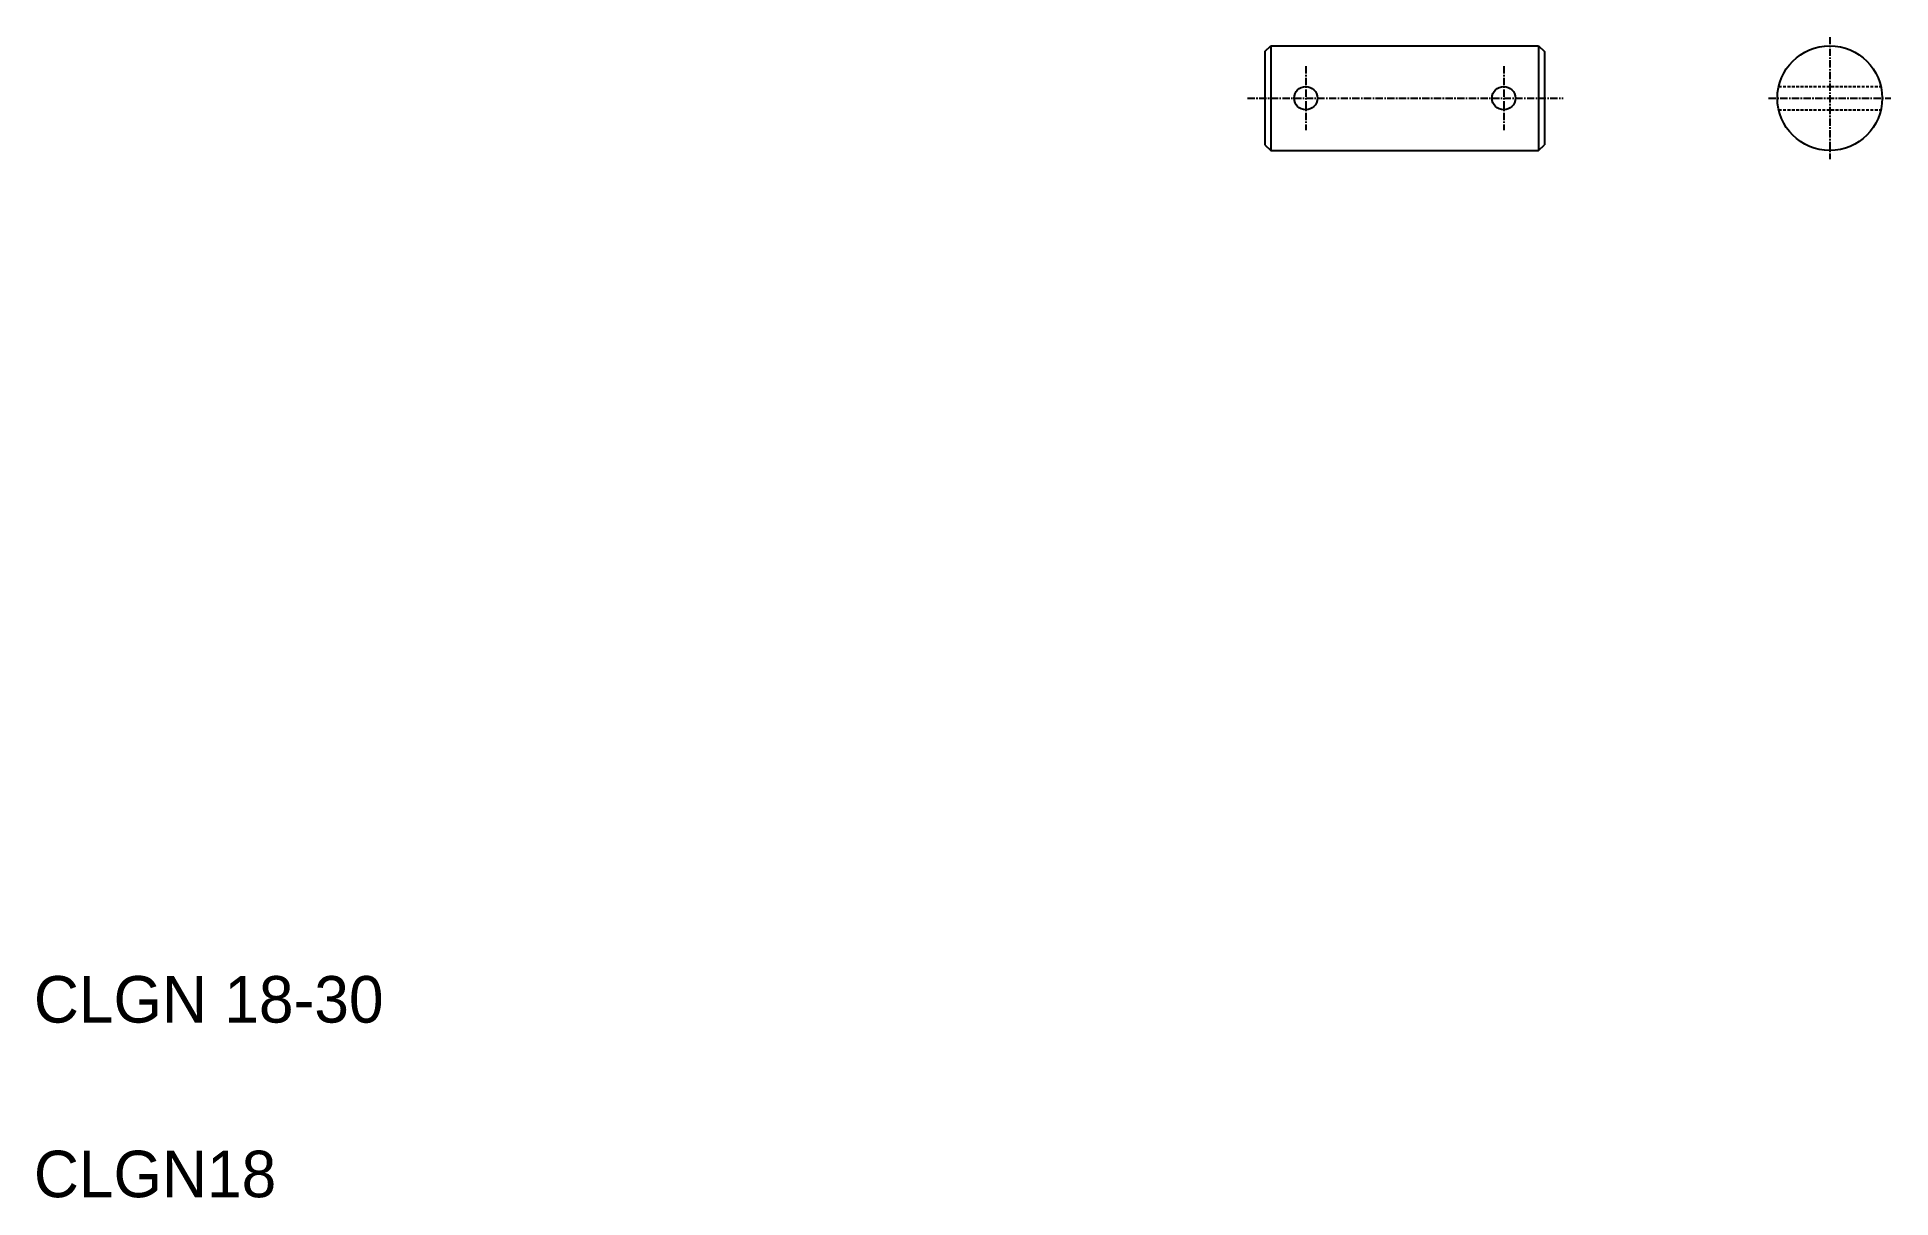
# Model space of a CAD drawing. Extents: x 21 to 339, y 20 to 219.
import ezdxf

# ---------------------------------------------------------------- set-up
doc = ezdxf.new("R2010")
doc.units = 0
doc.linetypes.add('CENTER', pattern=[2, 1.25, -0.25, 0.25, -0.25])
doc.linetypes.add('DASHED', pattern=[0.75, 0.5, -0.25])
doc.layers.get('0').update_dxf_attribs({"linetype": 'CONTINUOUS'})
doc.layers.add('CENTER', color=1, linetype='CENTER')

msp = doc.modelspace()

# ---------------------------------------------------------------- linework, layer by layer
at = {"color": 7, "linetype": 'CONTINUOUS'}
for p, q in [((231.43, 216.79), (232.43, 217.79)), ((231.43, 216.79), (231.43, 200.79)), ((232.43, 217.79), (232.43, 199.79)), ((232.43, 217.79), (278.43, 217.79)), ((278.43, 217.79), (278.43, 199.79)), ((278.43, 217.79), (279.43, 216.79)), ((279.43, 216.79), (279.43, 200.79)), ((231.43, 200.79), (232.43, 199.79)), ((278.43, 199.79), (279.43, 200.79)), ((232.43, 199.79), (278.43, 199.79))]:
    msp.add_line(p, q, dxfattribs=at)
at = {"color": 3, "linetype": 'DASHED'}
for p, q in [((319.66, 210.79), (337.21, 210.79)), ((319.66, 206.79), (337.21, 206.79))]:
    msp.add_line(p, q, dxfattribs=at)
at = {"color": 7, "linetype": 'CONTINUOUS'}
for centre, radius in [((328.43, 208.79), 9), ((238.43, 208.79), 2), ((272.43, 208.79), 2)]:
    msp.add_circle(centre, radius, dxfattribs=at)
at = {"layer": 'CENTER', "color": 1, "linetype": 'CENTER'}
for p, q in [((328.43, 219.29), (328.43, 198.29)), ((238.43, 214.29), (238.43, 203.29)), ((272.43, 214.29), (272.43, 203.29)), ((228.43, 208.79), (282.63, 208.79)), ((317.93, 208.79), (338.93, 208.79))]:
    msp.add_line(p, q, dxfattribs=at)

# ---------------------------------------------------------------- texts
at = {"color": 7, "linetype": 'CONTINUOUS'}
for s, p in [('CLGN 18-30', (20, 50)), ('CLGN18', (20, 20))]:
    msp.add_text(s, height=8, dxfattribs=at).set_placement(p)

doc.saveas('drawing.dxf')
